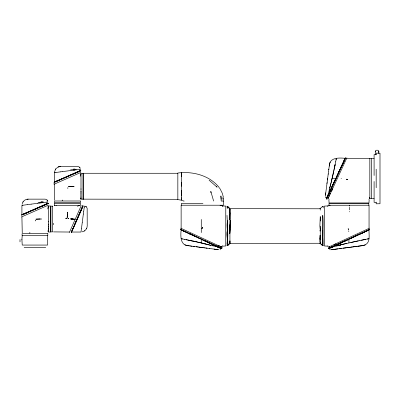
<?xml version="1.0" encoding="UTF-8"?>
<svg xmlns="http://www.w3.org/2000/svg" width="400" height="400" viewBox="0 0 400 400"><rect width="100%" height="100%" fill="white"/><g stroke="black" fill="none" stroke-linecap="round" stroke-linejoin="round"><path stroke-width="0.6" d="M48.485 231.67L48.485 230.49M48.485 230.605L48.485 229.835M48.485 229.07L48.485 228.215M48.485 227.27L48.485 226.245M48.485 225.15L48.485 223.995M48.485 221.94L48.485 205.995L50.74 205.995L50.74 232.04L48.485 232.04L48.485 231.635M67.355 212.945L67.355 212.195L67.35 214.27M81 199.145L177.835 199.305M81 198.97L81 198.335M81 197.905L81 197.13M81 196.37L81 195.51M81 194.57L81 193.545M81 192.45L81 191.295M81 189.24L81 173.29L83.255 173.29L83.255 199.335M181.305 199.945L181.305 199.42M181.305 195.99L181.305 190.275M181.305 186.29L181.305 182.305M181.305 176.59L181.305 172.635M346.94 243.405L348.905 242.945L348.905 239.265L344.385 241.37M48.485 231.555L48.485 231.265M67.35 214.53L67.355 213.7M81 198.855L81 198.565M67.35 214.615L67.25 217.245M375.27 154.845L375.305 151.17M67.35 214.455L67.2 218.065L65.815 218.56L66.15 218.46M349.43 208.77L349.44 207.99M349.4 209.895L349.42 209.105M349.45 207.56L349.47 206.89M325.69 193.185L325.555 194.52L328.58 171.23M325.555 194.52L325.56 194.17M223.685 201.05L223.48 205.22L181.135 205.22L181.135 228.38M349.325 211.885L349.345 211.44M229.59 233.805L230.325 220.365L230.325 224.82L229.59 229.415L229.59 224.8L230.325 229.36L229.925 233.355M368.805 199.45L369.165 199.66L368.96 202.96L329.075 202.96L328.87 199.66L329.225 199.455M71.685 231.365L71.205 232.47L82.9 205.55L74.385 225.15M229.925 241.325L229.59 243.7L227.76 245.38L227.025 244.1C228.03 234.53 227.545 224.91 227.025 215.33M327.5 179.995L327.625 178.47M22.235 235.515L21.91 239.51L22.235 245.065L47.635 245.065L47.635 235.515M323.165 245.67L322.765 245.745C322.12 235.595 323.845 225.465 322.765 215.345C321.73 224.925 323.93 234.33 322.43 243.825L323.165 245.68L322.765 245.745L320.26 243.475L320.26 229.95L320.6 226.065M229.59 212.66L229.925 208.98L229.59 208.35L227.76 206.675L227.025 207.95M227.76 220.56C226.05 225.875 228.225 231.255 227.76 236.63M53.46 231.89L69.595 232.04M229.925 212.83L229.59 216.125L229.925 219.79C230.33 216.19 230.27 212.485 229.925 208.98L230.325 208.655L319.865 208.785L322.765 206.305L323.165 206.37L323.165 207.985M325.7 193.11L325.735 192.84M325.24 196.595L325.31 196.36M329.29 165.825L329.25 166.145M82.225 222.795L83.345 214.025M328.79 169.64L328.595 171.1M328.82 169.4L328.86 169.09M82.225 222.78L81.515 228.225M83.345 214.045L83.64 211.775M328.98 168.185L329.375 165.195M325.385 195.47L325.585 193.97M328.84 169.255L328.94 168.49M329.36 165.3C329.745 157.31 339.32 157.73 345.155 158.325L326.5 198.545L326.42 197.87M83.635 211.795L84.215 207.525M327.11 182.385L327.15 182.07M328.185 174.205L328.235 173.84M328.785 169.675L328.83 169.3M329.385 165.085L329.7 163.54M329.475 164.405L330.205 162.07M325.39 195.435L325.44 195.07M326.945 183.645L326.985 183.33M81.515 228.205L80.97 232.04L71.565 232.04L83.105 205.985L71.565 232.04M84.215 207.535L84.435 206.05M229.59 210.105L229.925 208.98L229.925 240.745L229.59 243.7M353.29 237.225L369.05 229.885C368.735 234.855 370.725 241.875 365.305 244.84C364.945 245.055 361.69 245.92 363.835 245.345L362.765 245.595L365.305 244.84M335.67 161.78L334.815 165.97M336.19 159.21L335.645 161.91M336.035 159.955L336.37 158.325L336.29 158.72M335.16 164.31L334.17 169.065M333.39 172.695L332.095 178.47A21.24 0.81 -77 0 1 331.175 182.64M319.865 239.21L320.6 235.64L320.6 239.44L319.865 235.47L319.865 241.88L320.6 243.57L322.765 245.745M72.26 230.05L71.95 230.765M327.235 196.215L326.815 197.785M330.95 183.34L330.5 185.215M227.76 206.675L229.59 208.635L227.76 206.675L227.42 208.075L227.025 206.385L227.76 208.23M329.05 192.925L327.935 195.71L328.485 193.925A0.815 0.535 2.7 0 0 328.595 193.735L328.535 193.865A0.87 0.57 2.6 0 1 328.435 193.985M329.41 189.57L328.62 192.625M328.16 194.315L328.06 194.69M22.095 204.345C22.475 201.375 25.195 199.11 28.165 199.145L45.185 199.145L46.655 199.63L47.69 200.955M82.025 231.855C84.995 231.47 87.26 228.755 87.22 225.785L87.17 208.32L86.365 206.86L84.895 206.12M73.01 228.32L72.615 229.23M73.9 226.27L73.44 227.33M345.105 158.43L336.19 177.59M322.43 245.38L323.165 244.1C323.445 239.555 321.425 234.97 322.765 230.46M344.765 159.52L345.555 157.805L345.145 158.695M330.425 189.975L329.71 191.5L331.18 188.35M227.42 230.46C225.925 234.855 228.095 239.365 227.76 243.825L227.025 245.68L227.42 243.98L227.76 245.37L229.59 243.415L227.76 245.37M327.665 195.91L328.015 194.87M47.785 207.17L48.33 206.13M80.3 174.47L80.845 173.43M326.54 199.14L345.105 158.78L326.59 199.03M343.83 161.55L344.335 160.45M319.865 230.97L320.26 229.95L319.865 226.065L320.26 216.575L320.6 221.07M341.155 167.36L341.905 165.735M342.605 164.21L343.25 162.81M47.68 208.975L48.485 206.95M80.195 176.275L81 174.25M344.36 160.035L343.355 162.24M332.81 184.85L331.105 188.575M341.44 166.31L340.665 167.965M69.405 232.47L81.25 205.55M333.39 172.75A21.15 0.72 -77.1 0 1 332.105 178.475L335.78 178.47L331.97 186.655M342.815 163.35L342.16 164.76M339.01 171.53L338.22 173.225M342.44 164.36L342.22 164.84L342.81 163.565M341.27 166.89L340.865 167.765L341.575 166.23M328.495 197.585L328.38 197.84M328.565 197.44L328.715 197.115M329.705 194.97L329.845 194.67M332.33 189.3L332.535 188.855M326.43 198.965L326.57 198.655M327.78 199.14L346.905 157.805M329.095 196.295L329.32 195.805M330.145 194.025L330.465 193.33M333.675 182.99L334.555 181.105M328.17 198.295L328.26 198.615M86.525 228.65L86.7 228.285M54.425 182.1L80.475 170.56L54.425 182.1L54.61 171.645L55.665 168.965L58.175 166.97M22.955 202.065L23.145 201.665M55.47 169.365L55.665 168.965M345.505 157.9L345.35 158.24M333.375 246.645L333.515 246.505A0.93 0.6 88.8 0 0 333.295 246.745L333.335 246.665A1.005 0.66 87.8 0 1 333.415 246.56L333.445 246.535M322.43 206.675L323.165 206.385M78.49 171.825L80.91 170.77L54.25 182.32L53.99 184.265L80.91 172.42M45.975 204.525L48.395 203.47L21.475 215.165L22.585 214.68M221.065 205.535L221.43 205.275M329.82 247.815L369.575 229.49L328.24 248.505L330.885 247.29M76.76 172.575L78.63 171.71M44.245 205.275L46.115 204.415M74.71 173.465L76.955 172.44M42.195 206.165L44.44 205.14M320.6 242.16L319.865 243.27L230.325 243.4L229.925 243.075M335.875 245.33L339.025 243.865M360.315 233.93L369.05 229.885M362.835 232.76L329.59 248.235M354.15 236.825L354.455 236.655M328.24 248.505L329.13 248.095M366.405 231.12L367.34 230.685M369.475 229.535L369.135 229.69M319.865 208.785L320.6 208.495M350.67 238.445L352.42 237.63M55.7 181.72L56.415 181.41M23.185 214.42L23.9 214.11M364.025 232.23L365.295 231.635M331.73 246.935L333.245 246.2M57.23 181.055L58.14 180.66M24.715 213.755L25.625 213.36M334.305 245.75L336.17 244.855M59.13 180.23L60.195 179.77M26.615 212.93L27.68 212.47M84.305 230.99L84.705 230.8M337.44 244.305L339.515 243.315M341.01 242.66L343.16 241.64M61.315 179.28L74.91 173.33M28.8 211.985L42.395 206.03M328.905 246.955L329.66 246.61M335.17 244.055L335.56 243.875M328.24 247.265L369.575 228.14M329.46 246.7L329.765 246.56M334.045 244.58L334.79 244.235M328.41 248.615L329.975 247.89M328.805 248.43L329.42 248.15M328.875 248.555L329.505 248.625M328.83 248.545L329.915 248.05M21.91 214.8L47.96 203.265L21.91 214.8L21.91 205.4L22.91 205.245M331.815 247.19L333.255 246.83L331.815 247.19L334.45 245.995M80.205 170.815L80.6 170.64M79.655 171.055L80.67 170.61M47.205 203.73L48.15 203.31M47.69 203.515L47.97 203.395M21.475 216.965L48.395 205.12M53.99 182.46L55.1 181.98M368.01 230.35L368.62 230.09M67.2 218.065L65.815 218.56M344.795 241.15L345.325 240.93M220.035 205.67L221.155 205.22M220.035 249.795L220.61 249.565M77.395 206.27L79.42 205.465M328.35 248.455L328.64 248.355M331.015 249.735L330.78 249.805M58.18 166.965L60.68 166.445L77.7 166.445L79.17 166.93L80.205 168.255L79.605 167.3M58.34 166.925L60.685 166.445M334.765 246.425L336.23 246.04M329.785 248.145L331.16 247.81M80.845 199.2L80.295 198.15M48.325 231.9L47.78 230.85M348.905 242.945L350.855 242.505A20.985 0.675 -12.9 0 1 356.51 241.26L358.31 240.875M350.8 242.515L360.005 240.52M368.635 238.76L369.05 238.675L367.42 239.005M359.81 240.56L365.595 239.37M361.405 240.225L368.655 238.755M333.675 246.445L333.645 246.45A0.82 0.535 87.5 0 0 333.485 246.53M54.49 172.69L55.975 172.465M80.415 169.235L76.645 169.77M47.9 201.935L46.415 202.155M54.675 172.66L54.985 172.61M79.915 169.31L80.225 169.265M22.16 205.36L22.47 205.31M47.71 201.965L46.965 202.08M220.255 246.48L221.43 246.78M355.955 246.49L353.17 246.855M350.505 247.21L350.055 247.265M358.12 246.205L360.64 245.875M22.9 205.25L27.72 204.59M332.305 249.605L331.395 249.725L333.725 249.415M55.965 172.47L60.235 171.89M46.425 202.155L42.155 202.735M340.57 248.515L341.395 248.405M362.625 245.61L362.88 245.58M333.11 249.5L334.36 249.335M335 249.25L340.625 248.51M361.655 245.74L359.09 246.08M362.42 245.64L362.075 245.685M353.88 246.765L354.5 246.68M76.66 169.77L62.465 171.6M334.155 249.36L332.855 249.49L333.305 249.47M357.785 246.25L358.885 246.105M362.765 245.595L362.345 245.65M332.55 249.57L332.915 249.525M348.905 247.42L347.585 247.59M349.35 247.36L349.7 247.315M354.755 246.65L356.945 246.36M356.165 246.465L358.04 246.215M334.925 249.26L334.535 249.31M349.26 247.37L343.105 248.18M362.48 245.63L361.61 245.745M349.33 247.365L347.38 247.54M361.55 245.755L360.91 245.84M60.215 171.895L62.485 171.595M73.59 170.175L74.69 170.03M27.7 204.595L31.17 204.145M42.17 202.73L39.905 203.025M333.685 249.42L335.57 249.175M335.835 249.14L336.63 249.035M353.73 246.785L351.155 247.12M349.195 247.38L352.54 246.94M336.91 249L337.795 248.88M338.97 248.725L346.455 247.74M39.92 203.025L37.47 203.34M219.2 187.5C209.555 175.395 192.71 171.075 177.835 173.01L177.835 199.57L183.195 200.535M31.155 204.145L37.475 203.34M70.545 169.88L76.04 169.28M38.03 202.58L43.525 201.98M21.91 216.775L22.245 232.89M27.005 199.265L28.17 199.145M220.68 248.625L221.345 248.57L181.135 229.885C180.58 235.345 180.065 244.635 187.305 245.58M181.05 229.69L180.615 229.49L221.95 248.505L204.315 240.395M72.005 186.315L68.395 186.465L72.76 186.315M39.49 219.015L35.88 219.17L40.245 219.015M374.095 198.395L371.665 198.41L371.665 158.53L374.095 158.545M54.81 205.465L56.54 205.465M54.905 205.465L54.52 205.465L54.945 205.465M376.18 154.57L374.095 154.57L374.095 175.5M346.665 158.325L369.825 158.325L369.825 198.615M369.825 158.565L371.665 158.565M177.835 173.275L83.03 173.275L83.03 199.305M72.885 186.315L73.58 186.315M72.195 186.315L74.27 186.315M369.825 198.375L371.665 198.375M54.69 200.21L54.425 184.075M80.345 200.99L54.595 200.99L54.595 202.815L80.31 202.815L80.31 200.99M183.39 201.05L184.21 201.05M223.3 201.05L221.195 201.055L220.88 195.96A21.98 16.825 -85.3 0 1 221.2 199.3M376.18 202.37L374.095 202.37L374.095 181.44M202.98 203.38L181.375 203.38L181.375 205.22M329.11 205.53L328.76 205.275L369.05 205.22L369.05 228.38M54.485 205.465L54.33 203.21L80.375 203.21L80.375 205.465L56.395 205.465M39.68 219.015L41.755 219.015M24.105 247.5L45.765 247.5M73.475 169.07L75.035 169.085M40.96 201.77L42.52 201.785M341.06 178.42L341.425 178.43M216.93 249.48L217.33 249.49L216.08 249.365M216.88 249.47L217.33 249.49L215.995 249.355M72.42 219.06L71.765 219.035L74.75 219.225M72.855 219.085L71.335 219M72.51 219.065L74.165 219.18M74.985 219.24L74.69 219.22M75.12 219.25L71.17 218.985M70.54 218.915L71.59 219.02M71.485 219.01L71.005 218.97L71.615 219.025M202.805 247.54L201.215 247.41M71.15 218.98L70.54 218.905M188.06 245.68L187.435 245.595M190.565 246.01L188.695 245.76M219.405 249.805L219.405 249.805M188.53 245.74L187.84 245.65M190.06 245.94L191.665 246.15M199.685 247.21L200.835 247.36M214.08 249.105L214.35 249.14M200.86 247.365L201.145 247.4M194.3 246.5L199.905 247.235M216.655 249.44L218.555 249.69L218.28 249.655M188.11 245.685L188.64 245.755M188.955 245.795L189.275 245.84M191.9 246.185L194.21 246.485M193.62 246.41L193.915 246.45M194.555 246.535L194.045 246.465M196.14 246.74L196.65 246.81M197.015 246.855L197.65 246.94M198.97 247.115L198.555 247.06M199.725 247.215L200.13 247.265M200.63 247.33L200.995 247.38M201.305 247.42L202.55 247.585M203.62 247.725L203.935 247.765M204.56 247.85L204.88 247.89M206.145 248.06L205.83 248.015M206.455 248.1L207.08 248.18M209.845 248.545L209.58 248.51M214.615 249.175L216.475 249.42L216.145 249.375M215.37 249.275L201.035 247.385M187.18 245.56L184.88 244.84M191.3 246.105L192.065 246.205M328.76 246.78L329.155 246.84M182.7 238.99L184.72 239.4M182.02 238.855L182.77 239.005M184.59 239.375L187.12 239.885M182.065 238.865L181.135 238.675L181.55 238.76M185.94 239.645L192.065 240.915M191.88 240.875L193.655 241.255M197.4 242.07L201.28 242.945L201.28 239.265L214.315 245.33L212.785 244.62M206.15 244.09L208.025 244.545M219.025 247.81L220.595 248.23M320.26 243.475L319.865 243.255L320.6 243.56M212.38 245.635L215.435 246.425M215.735 245.995L218.37 247.19L216.645 246.49A0.84 0.55 -88.1 0 1 216.735 246.555L216.855 246.705M217.315 246.93L217.77 247.055M181.245 229.94L196.035 236.825L194.34 236.035M182.33 230.28L181.59 229.94M217.68 247.03L218.72 247.38M221.85 248.46L221.545 248.355L221.95 248.505M193.685 235.5L191.89 234.68M184.36 231.215L183.26 230.705M187.02 232.44L185.62 231.795M190.175 233.89L188.545 233.14M329.575 249.565L330.155 249.795M329.035 205.22L330.155 205.67M181.505 229.9L180.615 229.49M182.845 230.685L185.055 231.69M207.66 242.235L209.465 243.075M189.12 233.605L190.78 234.375M202.295 239.465L200.315 238.55M198.385 237.665L195.535 236.355M197.765 237.63L199.52 238.445M203.915 240.49L205.805 241.37M221.35 246.99L220.98 246.815M180.615 228.14L221.95 247.265M220.945 248.23L221.775 248.615M217.78 245.335L218.07 245.47M328.76 205.275L329.12 205.535M85.915 206.51L86.365 206.86M209.105 180.195L217.1 187.175L216.54 186.6M47.09 200.005L47.44 200.455M369.51 198.255L369.77 198.615M219.95 188.585L222.315 193.27L223.34 197.085M219.07 187.81L219.425 188.405M369.37 197.22L369.825 198.34M325.25 197.22L325.48 197.8M320.26 229.95L320.6 231.055M213.615 201.05L210.815 191.37L210.955 192.85M348.33 229.22L348.185 228.675L348.555 230.115M229.925 240.745L230.325 243.4M348.725 231.065L348.805 231.605M223.21 199.26L222.995 197.575L223.275 201.05M322.43 240.825L322.765 244.5M21.915 239.53L21.94 239.865M227.42 239.005L227.76 243.825M322.43 231.575L322.765 239.005M378.79 151.17L378.805 153.535M181.305 197.7L181.305 198.39M81 197.79L81 198.38M376.18 154.865L376.18 153.135L380 153.2L380 203.74L376.18 203.805L376.18 202.075M376.18 169.18L376.18 187.76M368.815 205.22L368.815 203.38L329 203.38L329 205.22M327.715 205.95L324.42 206.085L324.42 245.97L327.715 246.175L327.92 245.825L327.715 246.105M320.26 208.58L320.26 210.145M227.42 221.885L227.42 244.5M222.47 205.95L225.77 206.085L225.77 245.97L222.47 246.175L222.265 245.825L222.47 246.105M201.28 219.435L201.28 232.605M181.305 172.57L181.305 200.01M81 188.855L81 193.89M81 194.47L81 195.54M81 196.03L81 197.27M48.485 221.555L48.485 226.59M48.485 227.17L48.485 228.24M48.485 228.73L48.485 229.97M20 239.54L20 241.91M218.66 245.54A23.565 0.265 24.6 0 1 222.34 247.34M207.48 244.47A21.05 0.645 13.2 0 1 213.1 245.88M201.265 243.01A21.225 0.725 13 0 1 205.74 244.06M215.64 246.595A19.88 0.44 13.5 0 1 216.27 246.76M195.54 241.645A21.15 0.725 12.9 0 1 201.285 242.935M201.295 242.895A21.235 0.81 13 0 1 205.45 243.87M192.795 241.135A20.73 0.655 12.9 0 1 196.11 241.85M187.705 240.025A20.52 0.305 12.4 0 1 192.33 240.99M193.055 241.055A20.91 0.81 13 0 1 197.08 241.935M204.58 243.845A21.19 0.71 13.1 0 1 210.885 245.385M333.72 246.44A0.8 0.525 87.9 0 0 333.585 246.47A0.835 0.55 86.3 0 0 333.445 246.53M336.55 245.98A21.01 0.715 -13.1 0 1 340.625 244.945M339.96 245.045A21.215 0.9 -12.9 0 1 346.845 243.38M342.665 244.355A21.31 0.955 -12.9 0 1 346.78 243.375M336.67 245.955A21.045 0.635 -13.2 0 1 340.71 244.935M339.285 245.14A21.155 0.975 -12.8 0 1 342.3 244.39M375.305 151.735A1.79 1.265 0 0 1 377.445 150.22A1.79 1.265 0 0 1 378.445 152.24M332.625 188.94A23.485 0.265 -65.4 0 1 331.585 191.175M330.59 184.53A21.035 0.635 -76.8 0 1 329.205 190.06M332.05 178.46A21.22 0.745 -77 0 1 329.75 188.05M329.69 187.47A20.415 0.255 -75.7 0 1 329.575 187.92M334.98 165.33A20.725 0.45 -77.4 0 1 333.885 170.55M333.56 171.62A20.72 0.65 -77.2 0 1 333.19 173.295M334.02 169.59A20.83 0.585 -77.2 0 1 333.275 173.03M53.47 223.715L53.47 224.28L53.47 223.715M349.605 205.475L349.67 205.22L349.605 205.475M35.295 220.895L35.385 220.555L35.295 220.895M67.81 188.195L67.9 187.85L67.81 188.195M202.49 227.285L202.005 228.675L202.49 227.285M222.47 205.88L222.26 206.24L222.47 205.88M341.68 242.6L340.72 243.075L342.53 242.235L341.68 242.6M56.595 181.2L56.3 181.335L56.995 181.025L56.595 181.2M58.225 180.485L57.88 180.64L58.865 180.205L58.225 180.485M24.08 213.905L23.78 214.035L24.48 213.73L24.08 213.905M25.71 213.185L25.36 213.34L26.35 212.905L25.71 213.185M62.465 200.195L62.185 200.2L62.465 200.195M29.95 232.895L29.67 232.9L29.95 232.895M52.68 206.155L50.855 206.155L50.855 231.87L52.68 231.87L52.68 206.12M47.83 233.69L22.075 233.69L22.075 235.515L47.795 235.515L47.795 233.69M68.775 218.525L68.25 218.365L68.775 218.525M347.76 179.68L346.365 179.195L347.76 179.68M187.655 232.825L186.375 232.235L187.655 232.825M190.575 234.18L189.04 233.465L190.575 234.18M327.925 206.23L327.715 205.88L327.925 206.24"/></g></svg>
